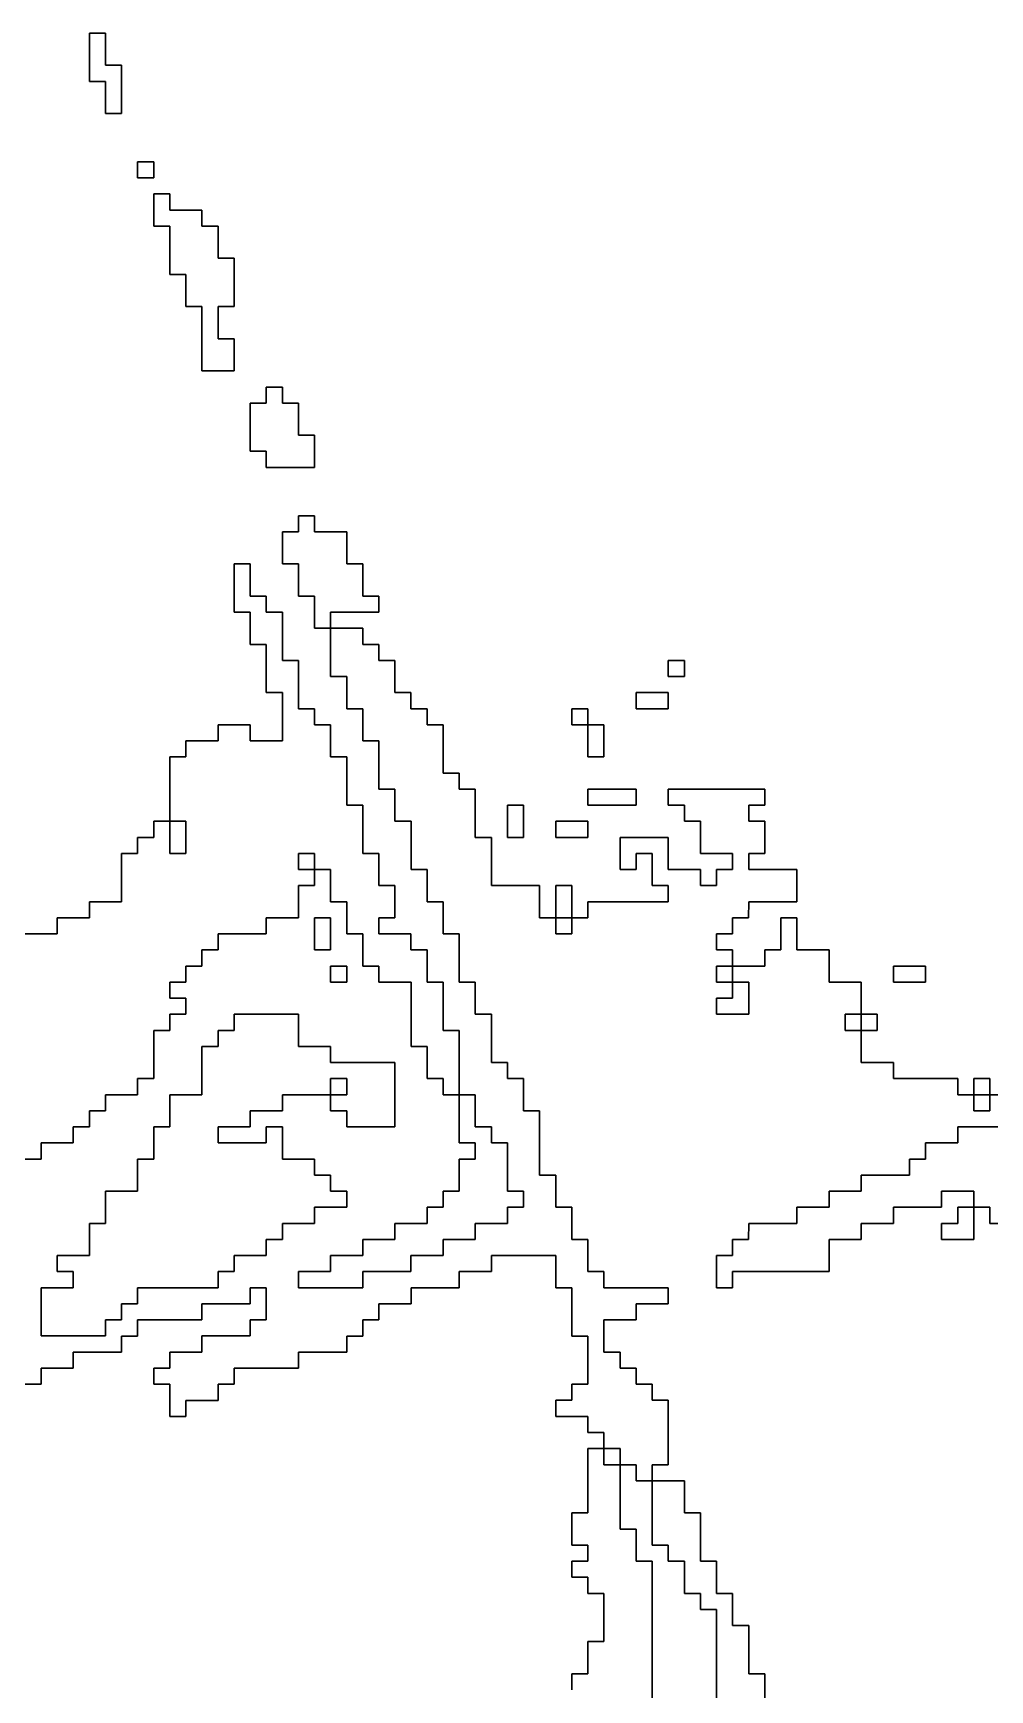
# Model space of a CAD drawing. Header units: metres. Extents: x 553506 to 563855, y 142925 to 150243.
# Drawn here: x 554861 to 554980, y 145668 to 145874 of the extents above; entities that cross this region are included whole.
import ezdxf

# ---------------------------------------------------------------- set-up
doc = ezdxf.new("R2010")
doc.units = ezdxf.units.M
doc.layers.add('C-FLOOD_ZONE_3', color=150, linetype='Continuous')

msp = doc.modelspace()

# ---------------------------------------------------------------- linework, layer by layer
at = {"layer": 'C-FLOOD_ZONE_3'}
for points in [[(554870.001, 145864.001), (554871.999, 145864.001), (554871.999, 145869.999), (554869.9994, 145869.9994), (554869.999, 145873.999), (554868.001, 145873.999), (554868.001, 145868.001), (554870.0006, 145868.0006), (554870.001, 145866), (554870.001, 145864.001)], [(554868.001, 145873.999), (554869.999, 145873.999), (554869.9994, 145869.9994), (554871.999, 145869.999), (554871.999, 145864.001), (554870.001, 145864.001), (554870.001, 145866), (554870.0006, 145868.0006), (554868.001, 145868.001), (554868.001, 145873.999)], [(554874.001, 145857.999), (554874.001, 145856.001), (554875.999, 145856.001), (554875.999, 145857.999), (554874.001, 145857.999)], [(554875.999, 145856.001), (554874.001, 145856.001), (554874.001, 145857.999), (554875.999, 145857.999), (554875.999, 145856.001)], [(554878.001, 145844.001), (554880.0006, 145844.0006), (554880.001, 145842), (554880.001, 145840.001), (554882.0006, 145840.0006), (554882.001, 145836), (554882.001, 145834), (554882.001, 145832.001), (554884, 145832.001), (554885.999, 145832.001), (554885.999, 145835.999), (554883.9994, 145835.9994), (554883.9994, 145840.0006), (554885.999, 145840.001), (554885.999, 145845.999), (554883.9994, 145845.9994), (554883.999, 145849.999), (554881.9994, 145849.9994), (554881.999, 145851.999), (554877.9994, 145851.9994), (554877.999, 145853.999), (554876.001, 145853.999), (554876.001, 145852), (554876.001, 145850.001), (554878.0006, 145850.0006), (554878.001, 145846), (554878.001, 145844.001)], [(554881.9994, 145849.9994), (554883.999, 145849.999), (554883.9994, 145845.9994), (554885.999, 145845.999), (554885.999, 145840.001), (554883.9994, 145840.0006), (554883.9994, 145835.9994), (554885.999, 145835.999), (554885.999, 145832.001), (554884, 145832.001), (554882.001, 145832.001), (554882.001, 145834), (554882.001, 145836), (554882.0006, 145840.0006), (554880.001, 145840.001), (554880.001, 145842), (554880.0006, 145844.0006), (554878.001, 145844.001), (554878.001, 145846), (554878.0006, 145850.0006), (554876.001, 145850.001), (554876.001, 145852), (554876.001, 145853.999), (554877.999, 145853.999), (554877.9994, 145851.9994), (554881.999, 145851.999), (554881.9994, 145849.9994)], [(554895.999, 145820.001), (554895.999, 145823.999), (554893.9994, 145823.9994), (554893.999, 145827.999), (554891.9994, 145827.9994), (554891.999, 145829.999), (554890.001, 145829.999), (554890.0006, 145827.9994), (554888.001, 145827.999), (554888.001, 145824), (554888.001, 145822.001), (554890.0006, 145822.0006), (554890.001, 145820.001), (554895.999, 145820.001)], [(554893.9994, 145823.9994), (554895.999, 145823.999), (554895.999, 145820.001), (554890.001, 145820.001), (554890.0006, 145822.0006), (554888.001, 145822.001), (554888.001, 145824), (554888.001, 145827.999), (554890.0006, 145827.9994), (554890.001, 145829.999), (554891.999, 145829.999), (554891.9994, 145827.9994), (554893.999, 145827.999), (554893.9994, 145823.9994)], [(554897.9994, 145802.0006), (554903.999, 145802.001), (554903.999, 145803.999), (554901.9994, 145803.9994), (554901.999, 145807.999), (554899.9994, 145807.9994), (554899.999, 145811.999), (554895.9994, 145811.9994), (554895.999, 145813.999), (554894.001, 145813.999), (554894.0006, 145811.9994), (554892.001, 145811.999), (554892.001, 145810), (554892.001, 145808.001), (554894.0006, 145808.0006), (554894.001, 145804.001), (554896.0006, 145804.0006), (554896.001, 145802), (554896.001, 145800.001), (554898, 145800), (554897.9994, 145802.0006)], [(554895.999, 145813.999), (554895.9994, 145811.9994), (554899.999, 145811.999), (554899.9994, 145807.9994), (554901.999, 145807.999), (554901.9994, 145803.9994), (554903.999, 145803.999), (554903.999, 145802.001), (554897.9994, 145802.0006), (554898, 145800), (554896.001, 145800.001), (554896.001, 145802), (554896.0006, 145804.0006), (554894.001, 145804.001), (554894.0006, 145808.0006), (554892.001, 145808.001), (554892.001, 145810), (554892.001, 145811.999), (554894.0006, 145811.9994), (554894.001, 145813.999), (554895.999, 145813.999)], [(554940.001, 145795.999), (554940.001, 145794.001), (554941.999, 145794.001), (554941.999, 145795.999), (554940.001, 145795.999)], [(554940.001, 145794.001), (554940.001, 145795.999), (554941.999, 145795.999), (554941.999, 145794.001), (554940.001, 145794.001)], [(554936.001, 145791.999), (554936.001, 145790.001), (554939.999, 145790.001), (554939.999, 145791.999), (554936.001, 145791.999)], [(554939.999, 145791.999), (554939.999, 145790.001), (554936.001, 145790.001), (554936.001, 145791.999), (554939.999, 145791.999)], [(554928.001, 145788.001), (554930, 145788), (554929.999, 145789.999), (554928.001, 145789.999), (554928.001, 145788.001)], [(554928.001, 145788.001), (554928.001, 145789.999), (554929.999, 145789.999), (554930, 145788), (554928.001, 145788.001)], [(554930.001, 145784.001), (554931.999, 145784.001), (554931.999, 145787.999), (554930, 145788), (554930.001, 145784.001)], [(554930.001, 145784.001), (554930, 145788), (554931.999, 145787.999), (554931.999, 145784.001), (554930.001, 145784.001)], [(554930.001, 145779.999), (554930.001, 145778.001), (554935.999, 145778.001), (554935.999, 145779.999), (554930.001, 145779.999)], [(554935.999, 145779.999), (554935.999, 145778.001), (554930.001, 145778.001), (554930.001, 145779.999), (554935.999, 145779.999)], [(554920.001, 145777.999), (554920.001, 145774.001), (554921.999, 145774.001), (554921.999, 145777.999), (554920.001, 145777.999)], [(554920.001, 145774.001), (554920.001, 145777.999), (554921.999, 145777.999), (554921.999, 145774.001), (554920.001, 145774.001)], [(554880.0006, 145776.0006), (554880.0006, 145771.9994), (554877.9994, 145771.9994), (554878, 145776), (554880.0006, 145776.0006)], [(554877.9994, 145771.9994), (554880.0006, 145771.9994), (554880.0006, 145776.0006), (554878, 145776), (554877.9994, 145771.9994)], [(554926.001, 145775.999), (554926.001, 145774.001), (554929.999, 145774.001), (554929.999, 145775.999), (554926.001, 145775.999)], [(554926.001, 145774.001), (554926.001, 145775.999), (554929.999, 145775.999), (554929.999, 145774.001), (554926.001, 145774.001)], [(554896.0006, 145772.0006), (554896, 145770), (554893.9994, 145769.9994), (554893.9994, 145772.0006), (554896.0006, 145772.0006)], [(554896.0006, 145772.0006), (554893.9994, 145772.0006), (554893.9994, 145769.9994), (554896, 145770), (554896.0006, 145772.0006)], [(554927.999, 145767.999), (554928, 145764), (554926, 145764), (554926.001, 145767.999), (554927.999, 145767.999)], [(554896.001, 145760.001), (554897.999, 145760.001), (554897.999, 145763.999), (554896.001, 145763.999), (554896.001, 145760.001)], [(554896.001, 145763.999), (554897.999, 145763.999), (554897.999, 145760.001), (554896.001, 145760.001), (554896.001, 145763.999)], [(554928, 145764), (554928.0006, 145761.9994), (554925.9994, 145761.9994), (554926, 145764), (554928, 145764)], [(554898.001, 145756.001), (554899.999, 145756.001), (554899.999, 145757.999), (554898.001, 145757.999), (554898.001, 145756.001)], [(554898.001, 145756.001), (554898.001, 145757.999), (554899.999, 145757.999), (554899.999, 145756.001), (554898.001, 145756.001)], [(554948, 145758), (554948, 145756), (554945.9994, 145755.9994), (554945.9994, 145758.0006), (554948, 145758)], [(554945.9994, 145758.0006), (554945.9994, 145755.9994), (554948, 145756), (554948, 145758), (554945.9994, 145758.0006)], [(554968.001, 145757.999), (554968.001, 145756.001), (554971.999, 145756.001), (554971.999, 145757.999), (554968.001, 145757.999)], [(554968.001, 145756.001), (554968.001, 145757.999), (554971.999, 145757.999), (554971.999, 145756.001), (554968.001, 145756.001)], [(554947.999, 145754.001), (554948, 145756), (554950.0006, 145756.0006), (554950.0006, 145751.9994), (554945.9994, 145751.9994), (554945.9994, 145754.0006), (554947.999, 145754.001)], [(554947.999, 145754.001), (554945.9994, 145754.0006), (554945.9994, 145751.9994), (554950.0006, 145751.9994), (554950.0006, 145756.0006), (554948, 145756), (554947.999, 145754.001)], [(554889.999, 145722.001), (554889.9994, 145724.0006), (554891.999, 145724.001), (554891.9994, 145726.0006), (554895.999, 145726.001), (554895.9994, 145728.0006), (554899.999, 145728.001), (554899.999, 145729.999), (554897.9994, 145729.9994), (554897.999, 145731.999), (554895.9994, 145731.9994), (554895.999, 145733.999), (554891.9994, 145733.9994), (554891.999, 145737.999), (554890.001, 145737.999), (554890.0006, 145735.9994), (554883.9994, 145735.9994), (554883.9994, 145738.0006), (554887.999, 145738.001), (554887.9994, 145740.0006), (554891.999, 145740.001), (554891.9994, 145742.0006), (554898, 145742), (554898.001, 145740.001), (554900.0006, 145740.0006), (554900.001, 145738.001), (554904, 145738.001), (554905.999, 145738.001), (554905.999, 145740), (554905.999, 145745.999), (554897.9994, 145745.9994), (554897.999, 145747.999), (554893.9994, 145747.9994), (554893.999, 145751.999), (554886.001, 145751.999), (554886.0006, 145749.9994), (554884.001, 145749.999), (554884.0006, 145747.9994), (554882.001, 145747.999), (554882.0006, 145741.9994), (554878.001, 145741.999), (554878.0006, 145737.9994), (554876.001, 145737.999), (554876.0006, 145733.9994), (554874.001, 145733.999), (554874.0006, 145729.9994), (554870.001, 145729.999), (554870.0006, 145725.9994), (554868.001, 145725.999), (554868.0006, 145721.9994), (554864.001, 145721.999), (554864.001, 145720.001), (554866.0006, 145720.0006), (554866.0006, 145717.9994), (554862.001, 145717.999), (554862.001, 145712.001), (554869.999, 145712.001), (554869.9994, 145714.0006), (554871.999, 145714.001), (554871.9994, 145716.0006), (554873.999, 145716.001), (554873.9994, 145718.0006), (554883.999, 145718.001), (554883.9994, 145720.0006), (554885.999, 145720.001), (554885.9994, 145722.0006), (554888, 145722.001), (554889.999, 145722.001)], [(554883.9994, 145738.0006), (554883.9994, 145735.9994), (554890.0006, 145735.9994), (554890.001, 145737.999), (554891.999, 145737.999), (554891.9994, 145733.9994), (554895.999, 145733.999), (554895.9994, 145731.9994), (554897.999, 145731.999), (554897.9994, 145729.9994), (554899.999, 145729.999), (554899.999, 145728.001), (554895.9994, 145728.0006), (554895.999, 145726.001), (554891.9994, 145726.0006), (554891.999, 145724.001), (554889.9994, 145724.0006), (554889.999, 145722.001), (554888, 145722.001), (554885.9994, 145722.0006), (554885.999, 145720.001), (554883.9994, 145720.0006), (554883.999, 145718.001), (554873.9994, 145718.0006), (554873.999, 145716.001), (554871.9994, 145716.0006), (554871.999, 145714.001), (554869.9994, 145714.0006), (554869.999, 145712.001), (554862.001, 145712.001), (554862.001, 145717.999), (554866.0006, 145717.9994), (554866.0006, 145720.0006), (554864.001, 145720.001), (554864.001, 145721.999), (554868.0006, 145721.9994), (554868.001, 145725.999), (554870.0006, 145725.9994), (554870.001, 145729.999), (554874.0006, 145729.9994), (554874.001, 145733.999), (554876.0006, 145733.9994), (554876.001, 145737.999), (554878.0006, 145737.9994), (554878.001, 145741.999), (554882.0006, 145741.9994), (554882.001, 145747.999), (554884.0006, 145747.9994), (554884.001, 145749.999), (554886.0006, 145749.9994), (554886.001, 145751.999), (554893.999, 145751.999), (554893.9994, 145747.9994), (554897.999, 145747.999), (554897.9994, 145745.9994), (554905.999, 145745.999), (554905.999, 145740), (554905.999, 145738.001), (554904, 145738.001), (554900.001, 145738.001), (554900.0006, 145740.0006), (554898.001, 145740.001), (554898, 145742), (554891.9994, 145742.0006), (554891.999, 145740.001), (554887.9994, 145740.0006), (554887.999, 145738.001), (554883.9994, 145738.0006)], [(554964, 145752), (554964, 145750), (554961.9994, 145749.9994), (554961.9994, 145752.0006), (554964, 145752)], [(554964, 145750), (554964, 145752), (554965.999, 145751.999), (554965.999, 145750.001), (554964, 145750)], [(554897.9994, 145744.0006), (554900.0006, 145744.0006), (554900.0006, 145741.9994), (554898, 145742), (554897.9994, 145744.0006)], [(554900.0006, 145741.9994), (554900.0006, 145744.0006), (554897.9994, 145744.0006), (554898, 145742), (554900.0006, 145741.9994)], [(554978.001, 145743.999), (554979.999, 145743.999), (554980, 145742), (554978, 145742), (554978.001, 145743.999)], [(554914.001, 145740), (554914.001, 145736.001), (554916.0006, 145736.0006), (554916.0006, 145733.9994), (554914.001, 145733.999), (554914.001, 145732), (554914.0006, 145729.9994), (554912.001, 145729.999), (554912.0006, 145727.9994), (554910.001, 145727.999), (554910.0006, 145725.9994), (554908, 145725.999), (554906.001, 145725.999), (554906.0006, 145723.9994), (554902.001, 145723.999), (554902.0006, 145721.9994), (554900, 145721.999), (554898.001, 145721.999), (554898.0006, 145719.9994), (554894.001, 145719.999), (554894.001, 145718.001), (554901.999, 145718.001), (554901.9994, 145720.0006), (554904, 145720.001), (554907.999, 145720.001), (554907.9994, 145722.0006), (554910, 145722.001), (554911.999, 145722.001), (554911.9994, 145724.0006), (554915.999, 145724.001), (554915.9994, 145726.0006), (554919.999, 145726.001), (554919.9994, 145728.0006), (554921.999, 145728.001), (554921.999, 145729.999), (554919.9994, 145729.9994), (554919.999, 145732), (554919.999, 145734), (554919.999, 145735.999), (554917.9994, 145735.9994), (554917.999, 145737.999), (554915.9994, 145737.9994), (554915.999, 145741.999), (554914, 145742), (554914.001, 145740)], [(554910, 145722.001), (554907.9994, 145722.0006), (554907.999, 145720.001), (554904, 145720.001), (554901.9994, 145720.0006), (554901.999, 145718.001), (554894.001, 145718.001), (554894.001, 145719.999), (554898.0006, 145719.9994), (554898.001, 145721.999), (554900, 145721.999), (554902.0006, 145721.9994), (554902.001, 145723.999), (554906.0006, 145723.9994), (554906.001, 145725.999), (554908, 145725.999), (554910.0006, 145725.9994), (554910.001, 145727.999), (554912.0006, 145727.9994), (554912.001, 145729.999), (554914.0006, 145729.9994), (554914.001, 145732), (554914.001, 145733.999), (554916.0006, 145733.9994), (554916.0006, 145736.0006), (554914.001, 145736.001), (554914.001, 145740), (554914, 145742), (554915.999, 145741.999), (554915.9994, 145737.9994), (554917.999, 145737.999), (554917.9994, 145735.9994), (554919.999, 145735.999), (554919.999, 145734), (554919.999, 145732), (554919.9994, 145729.9994), (554921.999, 145729.999), (554921.999, 145728.001), (554919.9994, 145728.0006), (554919.999, 145726.001), (554915.9994, 145726.0006), (554915.999, 145724.001), (554911.9994, 145724.0006), (554911.999, 145722.001), (554910, 145722.001)], [(554980, 145742), (554980.0006, 145739.9994), (554977.9994, 145739.9994), (554978, 145742), (554980, 145742)], [(554975.999, 145726.001), (554975.9994, 145728.0006), (554978, 145728), (554978.0006, 145723.9994), (554973.9994, 145723.9994), (554973.9994, 145726.0006), (554975.999, 145726.001)], [(554975.9994, 145728.0006), (554975.999, 145726.001), (554973.9994, 145726.0006), (554973.9994, 145723.9994), (554978.0006, 145723.9994), (554978, 145728), (554975.9994, 145728.0006)], [(554934, 145696), (554932.001, 145696.001), (554932, 145698), (554933.999, 145697.999), (554934, 145696)]]:
    msp.add_lwpolyline(points, close=True, dxfattribs=at)
for points in [[(554859.9994, 145734.0006), (554861.999, 145734.001), (554861.9994, 145736.0006), (554865.999, 145736.001), (554865.9994, 145738.0006), (554867.999, 145738.001), (554867.9994, 145740.0006), (554869.999, 145740.001), (554869.9994, 145742.0006), (554873.999, 145742.001), (554873.9994, 145744.0006), (554875.999, 145744.001), (554875.9994, 145750.0006), (554877.999, 145750.001), (554877.9994, 145752.0006), (554879.999, 145752.001), (554879.999, 145753.999), (554877.9994, 145753.9994), (554877.9994, 145756.0006), (554879.999, 145756.001), (554879.9994, 145758.0006), (554881.999, 145758.001), (554881.9994, 145760.0006), (554883.999, 145760.001), (554883.9994, 145762.0006), (554889.999, 145762.001), (554889.9994, 145764.0006), (554893.999, 145764.001), (554893.9994, 145768.0006), (554895.999, 145768.001), (554896, 145770), (554898.0006, 145770.0006), (554898.001, 145766.001), (554900.0006, 145766.0006), (554900.001, 145762.001), (554902.0006, 145762.0006), (554902.001, 145758.001), (554904.0006, 145758.0006), (554904.001, 145756.001), (554908.0006, 145756.0006), (554908.001, 145748.001), (554910.0006, 145748.0006), (554910.001, 145744.001), (554912.0006, 145744.0006), (554912.001, 145742.001), (554914, 145742), (554913.999, 145746), (554913.999, 145749.999), (554911.9994, 145749.9994), (554911.999, 145752), (554911.999, 145755.999), (554909.9994, 145755.9994), (554909.999, 145758), (554909.999, 145759.999), (554907.9994, 145759.9994), (554907.999, 145761.999), (554903.9994, 145761.9994), (554903.9994, 145764.0006), (554905.999, 145764.001), (554905.999, 145767.999), (554903.9994, 145767.9994), (554903.999, 145770), (554903.999, 145771.999), (554901.9994, 145771.9994), (554901.999, 145774), (554901.999, 145777.999), (554899.9994, 145777.9994), (554899.999, 145780), (554899.999, 145782), (554899.999, 145783.999), (554897.9994, 145783.9994), (554897.999, 145787.999), (554895.9994, 145787.9994), (554895.999, 145789.999), (554893.9994, 145789.9994), (554893.999, 145794), (554893.999, 145795.999), (554891.9994, 145795.9994), (554891.999, 145798), (554891.999, 145800), (554891.999, 145801.999), (554889.9994, 145801.9994), (554889.999, 145803.999), (554887.9994, 145803.9994), (554887.999, 145807.999), (554886.001, 145807.999), (554886.001, 145802.001), (554888.0006, 145802.0006), (554888.001, 145798.001), (554890.0006, 145798.0006), (554890.001, 145792.001), (554892.0006, 145792.0006), (554892.0006, 145785.9994), (554887.9994, 145785.9994), (554887.999, 145787.999), (554884.001, 145787.999), (554884.0006, 145785.9994), (554880.001, 145785.999), (554880.0006, 145783.9994), (554878.001, 145783.999), (554878, 145776), (554876.001, 145775.999), (554876.0006, 145773.9994), (554874.001, 145773.999), (554874.0006, 145771.9994), (554872.001, 145771.999), (554872.0006, 145765.9994), (554868.001, 145765.999), (554868.0006, 145763.9994), (554864.001, 145763.999), (554864.0006, 145761.9994), (554860.001, 145761.999)], [(554860.001, 145761.999), (554864.0006, 145761.9994), (554864.001, 145763.999), (554868.0006, 145763.9994), (554868.001, 145765.999), (554872.0006, 145765.9994), (554872.001, 145771.999), (554874.0006, 145771.9994), (554874.001, 145773.999), (554876.0006, 145773.9994), (554876.001, 145775.999), (554878, 145776), (554878.001, 145783.999), (554880.0006, 145783.9994), (554880.001, 145785.999), (554884.0006, 145785.9994), (554884.001, 145787.999), (554887.999, 145787.999), (554887.9994, 145785.9994), (554892.0006, 145785.9994), (554892.0006, 145792.0006), (554890.001, 145792.001), (554890.0006, 145798.0006), (554888.001, 145798.001), (554888.0006, 145802.0006), (554886.001, 145802.001), (554886.001, 145807.999), (554887.999, 145807.999), (554887.9994, 145803.9994), (554889.999, 145803.999), (554889.9994, 145801.9994), (554891.999, 145801.999), (554891.999, 145800), (554891.999, 145798), (554891.9994, 145795.9994), (554893.999, 145795.999), (554893.999, 145794), (554893.9994, 145789.9994), (554895.999, 145789.999), (554895.9994, 145787.9994), (554897.999, 145787.999), (554897.9994, 145783.9994), (554899.999, 145783.999), (554899.999, 145782), (554899.999, 145780), (554899.9994, 145777.9994), (554901.999, 145777.999), (554901.999, 145774), (554901.9994, 145771.9994), (554903.999, 145771.999), (554903.999, 145770), (554903.9994, 145767.9994), (554905.999, 145767.999), (554905.999, 145764.001), (554903.9994, 145764.0006), (554903.9994, 145761.9994), (554907.999, 145761.999), (554907.9994, 145759.9994), (554909.999, 145759.999), (554909.999, 145758), (554909.9994, 145755.9994), (554911.999, 145755.999), (554911.999, 145752), (554911.9994, 145749.9994), (554913.999, 145749.999), (554913.999, 145746), (554914, 145742), (554912.001, 145742.001), (554912.0006, 145744.0006), (554910.001, 145744.001), (554910.0006, 145748.0006), (554908.001, 145748.001), (554908.0006, 145756.0006), (554904.001, 145756.001), (554904.0006, 145758.0006), (554902.001, 145758.001), (554902.0006, 145762.0006), (554900.001, 145762.001), (554900.0006, 145766.0006), (554898.001, 145766.001), (554898.0006, 145770.0006), (554896, 145770), (554895.999, 145768.001), (554893.9994, 145768.0006), (554893.999, 145764.001), (554889.9994, 145764.0006), (554889.999, 145762.001), (554883.9994, 145762.0006), (554883.999, 145760.001), (554881.9994, 145760.0006), (554881.999, 145758.001), (554879.9994, 145758.0006), (554879.999, 145756.001), (554877.9994, 145756.0006), (554877.9994, 145753.9994), (554879.999, 145753.999), (554879.999, 145752.001), (554877.9994, 145752.0006), (554877.999, 145750.001), (554875.9994, 145750.0006), (554875.999, 145744.001), (554873.9994, 145744.0006), (554873.999, 145742.001), (554869.9994, 145742.0006), (554869.999, 145740.001), (554867.9994, 145740.0006), (554867.999, 145738.001), (554865.9994, 145738.0006), (554865.999, 145736.001), (554861.9994, 145736.0006), (554861.999, 145734.001), (554859.9994, 145734.0006)], [(554981.999, 145741.999), (554980, 145742), (554979.999, 145743.999), (554978.001, 145743.999), (554978, 145742), (554975.9994, 145741.9994), (554975.999, 145743.999), (554967.9994, 145743.9994), (554967.999, 145745.999), (554963.9994, 145745.9994), (554964, 145750), (554965.999, 145750.001), (554965.999, 145751.999), (554964, 145752), (554963.999, 145755.999), (554959.9994, 145755.9994), (554959.999, 145759.999), (554955.9994, 145759.9994), (554955.999, 145763.999), (554954.001, 145763.999), (554954.0006, 145759.9994), (554952.001, 145759.999), (554952.0006, 145757.9994), (554948, 145758), (554947.999, 145759.999), (554945.9994, 145759.9994), (554945.9994, 145762.0006), (554947.999, 145762.001), (554947.9994, 145764.0006), (554949.999, 145764.001), (554949.9994, 145766.0006), (554955.999, 145766.001), (554955.999, 145769.999), (554949.9994, 145769.9994), (554949.9994, 145772.0006), (554951.999, 145772.001), (554951.999, 145775.999), (554949.9994, 145775.9994), (554949.9994, 145778.0006), (554951.999, 145778.001), (554951.999, 145779.999), (554940.001, 145779.999), (554940.001, 145778.001), (554942.0006, 145778.0006), (554942.001, 145776.001), (554944.0006, 145776.0006), (554944.001, 145772.001), (554948.0006, 145772.0006), (554948.0006, 145769.9994), (554946.001, 145769.999), (554946.0006, 145767.9994), (554943.9994, 145767.9994), (554943.999, 145769.999), (554939.9994, 145769.9994), (554939.999, 145773.999), (554934.001, 145773.999), (554934.001, 145770.001), (554935.999, 145770.001), (554935.9994, 145772.0006), (554938.0006, 145772.0006), (554938.001, 145768.001), (554940.0006, 145768.0006), (554940.0006, 145765.9994), (554930.001, 145765.999), (554930.0006, 145763.9994), (554928, 145764), (554927.999, 145767.999), (554926.001, 145767.999), (554926, 145764), (554923.9994, 145763.9994), (554923.999, 145767.999), (554917.9994, 145767.9994), (554917.999, 145773.999), (554915.9994, 145773.9994), (554915.999, 145779.999), (554913.9994, 145779.9994), (554913.999, 145781.999), (554911.9994, 145781.9994), (554911.999, 145787.999), (554909.9994, 145787.9994), (554909.999, 145789.999), (554907.9994, 145789.9994), (554907.999, 145791.999), (554905.9994, 145791.9994), (554905.999, 145795.999), (554903.9994, 145795.9994), (554903.999, 145797.999), (554901.9994, 145797.9994), (554901.999, 145799.999), (554898, 145800), (554898.001, 145798), (554898.001, 145796), (554898.001, 145794.001), (554898.001, 145794.001), (554900.0006, 145794.0006), (554900.001, 145790.001), (554902.0006, 145790.0006), (554902.001, 145788), (554902.001, 145786.001), (554904.0006, 145786.0006), (554904.001, 145784), (554904.001, 145782), (554904.001, 145780.001), (554906.0006, 145780.0006), (554906.001, 145776.001), (554908.0006, 145776.0006), (554908.001, 145772), (554908.001, 145770.001), (554910.0006, 145770.0006), (554910.001, 145766.001), (554912.0006, 145766.0006), (554912.001, 145764), (554912.001, 145762.001), (554914.0006, 145762.0006), (554914.001, 145760), (554914.001, 145758), (554914.001, 145756.001), (554916.0006, 145756.0006), (554916.001, 145754), (554916.001, 145752.001), (554918.0006, 145752.0006), (554918.001, 145750), (554918.001, 145746.001), (554920.0006, 145746.0006), (554920.001, 145744.001), (554922.0006, 145744.0006), (554922.001, 145740.001), (554924.0006, 145740.0006), (554924.001, 145738), (554924.001, 145732.001), (554926.0006, 145732.0006), (554926.001, 145730), (554926.001, 145728.001), (554928.0006, 145728.0006), (554928.001, 145724.001), (554930.0006, 145724.0006), (554930.001, 145722), (554930.001, 145720.001), (554932.0006, 145720.0006), (554932.001, 145718.001), (554940.0006, 145718.0006), (554940.0006, 145715.9994), (554936.001, 145715.999), (554936.0006, 145713.9994), (554934, 145713.999), (554932.001, 145713.999), (554932.001, 145710.001), (554934.0006, 145710.0006), (554934.001, 145708.001), (554936.0006, 145708.0006), (554936.001, 145706.001), (554938.0006, 145706.0006), (554938.001, 145704.001), (554940.0006, 145704.0006), (554940.001, 145700), (554940.0006, 145695.9994), (554938.001, 145695.999), (554938, 145694), (554935.9994, 145693.9994), (554935.999, 145695.999), (554934, 145696), (554933.999, 145697.999), (554932, 145698), (554931.999, 145699.999), (554929.9994, 145699.9994), (554929.999, 145701.999), (554925.9994, 145701.9994), (554925.9994, 145704.0006), (554927.999, 145704.001), (554927.9994, 145706.0006), (554929.999, 145706.001), (554929.999, 145711.999), (554927.9994, 145711.9994), (554927.999, 145717.999), (554925.9994, 145717.9994), (554925.999, 145720), (554925.999, 145721.999), (554918.001, 145721.999), (554918.0006, 145719.9994), (554914.001, 145719.999), (554914.0006, 145717.9994), (554908.001, 145717.999), (554908.0006, 145715.9994), (554906, 145715.999), (554904.001, 145715.999), (554904.0006, 145713.9994), (554902.001, 145713.999), (554902.0006, 145711.9994), (554900.001, 145711.999), (554900.0006, 145709.9994), (554894.001, 145709.999), (554894.0006, 145707.9994), (554888, 145707.999), (554886.001, 145707.999), (554886.0006, 145705.9994), (554884.001, 145705.999), (554884.0006, 145703.9994), (554880.001, 145703.999), (554880.0006, 145701.9994), (554877.9994, 145701.9994), (554877.999, 145705.999), (554875.9994, 145705.9994), (554875.9994, 145708.0006), (554877.999, 145708.001), (554877.9994, 145710.0006), (554881.999, 145710.001), (554881.9994, 145712.0006), (554887.999, 145712.001), (554887.9994, 145714.0006), (554889.999, 145714.001), (554889.999, 145717.999), (554888.001, 145717.999), (554888.0006, 145715.9994), (554882.001, 145715.999), (554882.0006, 145713.9994), (554874.001, 145713.999), (554874.0006, 145711.9994), (554872.001, 145711.999), (554872.0006, 145709.9994), (554866.001, 145709.999), (554866.0006, 145707.9994), (554862.001, 145707.999), (554862.0006, 145705.9994), (554858, 145706)], [(554952.001, 145666.001), (554952.0006, 145670.0006), (554950.001, 145670.001), (554950.0006, 145676.0006), (554948.001, 145676.001), (554948.0006, 145680.0006), (554946.001, 145680.001), (554946.0006, 145684.0006), (554944.001, 145684.001), (554944.0006, 145690.0006), (554942.001, 145690.001), (554942.0006, 145694.0006), (554938, 145694), (554938.001, 145695.999), (554940.0006, 145695.9994), (554940.001, 145700), (554940.0006, 145704.0006), (554938.001, 145704.001), (554938.0006, 145706.0006), (554936.001, 145706.001), (554936.0006, 145708.0006), (554934.001, 145708.001), (554934.0006, 145710.0006), (554932.001, 145710.001), (554932.001, 145713.999), (554934, 145713.999), (554936.0006, 145713.9994), (554936.001, 145715.999), (554940.0006, 145715.9994), (554940.0006, 145718.0006), (554932.001, 145718.001), (554932.0006, 145720.0006), (554932.0006, 145720.0006), (554930.001, 145720.001), (554930.001, 145722), (554930.0006, 145724.0006), (554928.001, 145724.001), (554928.0006, 145728.0006), (554926.001, 145728.001), (554926.001, 145730), (554926.0006, 145732.0006), (554924.001, 145732.001), (554924.001, 145738), (554924.0006, 145740.0006), (554922.001, 145740.001), (554922.0006, 145744.0006), (554920.001, 145744.001), (554920.0006, 145746.0006), (554918.001, 145746.001), (554918.001, 145750), (554918.0006, 145752.0006), (554916.001, 145752.001), (554916.001, 145754), (554916.0006, 145756.0006), (554914.001, 145756.001), (554914.001, 145758), (554914.001, 145760), (554914.0006, 145762.0006), (554912.001, 145762.001), (554912.001, 145764), (554912.0006, 145766.0006), (554910.001, 145766.001), (554910.0006, 145770.0006), (554908.001, 145770.001), (554908.001, 145772), (554908.0006, 145776.0006), (554906.001, 145776.001), (554906.0006, 145780.0006), (554904.001, 145780.001), (554904.001, 145782), (554904.001, 145784), (554904.0006, 145786.0006), (554902.001, 145786.001), (554902.001, 145788), (554902.0006, 145790.0006), (554900.001, 145790.001), (554900.0006, 145794.0006), (554898.001, 145794.001), (554898.001, 145796), (554898.001, 145798), (554898, 145800), (554901.999, 145799.999), (554901.9994, 145797.9994), (554903.999, 145797.999), (554903.9994, 145795.9994), (554905.999, 145795.999), (554905.9994, 145791.9994), (554907.999, 145791.999), (554907.9994, 145789.9994), (554909.999, 145789.999), (554909.9994, 145787.9994), (554911.999, 145787.999), (554911.9994, 145781.9994), (554913.999, 145781.999), (554913.9994, 145779.9994), (554915.999, 145779.999), (554915.9994, 145773.9994), (554917.999, 145773.999), (554917.9994, 145767.9994), (554923.999, 145767.999), (554923.9994, 145763.9994), (554926, 145764), (554925.9994, 145761.9994), (554928.0006, 145761.9994), (554928, 145764), (554930.0006, 145763.9994), (554930.001, 145765.999), (554940.0006, 145765.9994), (554940.0006, 145768.0006), (554938.001, 145768.001), (554938.0006, 145772.0006), (554935.9994, 145772.0006), (554935.999, 145770.001), (554934.001, 145770.001), (554934.001, 145773.999), (554939.999, 145773.999), (554939.9994, 145769.9994), (554943.999, 145769.999), (554943.9994, 145767.9994), (554946.0006, 145767.9994), (554946.001, 145769.999), (554948.0006, 145769.9994), (554948.0006, 145772.0006), (554944.001, 145772.001), (554944.0006, 145776.0006), (554942.001, 145776.001), (554942.0006, 145778.0006), (554940.001, 145778.001), (554940.001, 145779.999), (554951.999, 145779.999), (554951.999, 145778.001), (554949.9994, 145778.0006), (554949.9994, 145775.9994), (554951.999, 145775.999), (554951.999, 145772.001), (554949.9994, 145772.0006), (554949.9994, 145769.9994), (554955.999, 145769.999), (554955.999, 145766.001), (554949.9994, 145766.0006), (554949.999, 145764.001), (554947.9994, 145764.0006), (554947.999, 145762.001), (554945.9994, 145762.0006), (554945.9994, 145759.9994), (554947.999, 145759.999), (554948, 145758), (554952.0006, 145757.9994), (554952.001, 145759.999), (554954.0006, 145759.9994), (554954.001, 145763.999), (554955.999, 145763.999), (554955.9994, 145759.9994), (554959.999, 145759.999), (554959.9994, 145755.9994), (554963.999, 145755.999), (554964, 145752), (554961.9994, 145752.0006), (554961.9994, 145749.9994), (554964, 145750), (554963.9994, 145745.9994), (554967.999, 145745.999), (554967.9994, 145743.9994), (554975.999, 145743.999), (554975.9994, 145741.9994), (554978, 145742), (554977.9994, 145739.9994), (554980.0006, 145739.9994), (554980, 145742), (554981.999, 145741.999)], [(554986.0006, 145725.9994), (554979.9994, 145725.9994), (554979.999, 145727.999), (554978, 145728), (554977.999, 145729.999), (554976, 145729.999), (554974.001, 145729.999), (554974.0006, 145727.9994), (554972, 145727.999), (554970, 145727.999), (554968.001, 145727.999), (554968.0006, 145725.9994), (554966, 145725.999), (554964.001, 145725.999), (554964.0006, 145723.9994), (554960.001, 145723.999), (554960.0006, 145719.9994), (554956, 145719.999), (554950, 145719.999), (554948.001, 145719.999), (554948.0006, 145717.9994), (554945.9994, 145717.9994), (554945.999, 145720), (554945.9994, 145722.0006), (554947.999, 145722.001), (554947.9994, 145724.0006), (554949.999, 145724.001), (554949.9994, 145726.0006), (554955.999, 145726.001), (554955.9994, 145728.0006), (554959.999, 145728.001), (554959.9994, 145730.0006), (554962, 145730.001), (554963.999, 145730.001), (554963.9994, 145732.0006), (554968, 145732.001), (554969.999, 145732.001), (554969.9994, 145734.0006), (554971.999, 145734.001), (554971.9994, 145736.0006), (554975.999, 145736.001), (554975.9994, 145738.0006), (554980, 145738.001), (554981.999, 145738.001)], [(554981.999, 145738.001), (554980, 145738.001), (554975.9994, 145738.0006), (554975.999, 145736.001), (554971.9994, 145736.0006), (554971.999, 145734.001), (554969.9994, 145734.0006), (554969.999, 145732.001), (554968, 145732.001), (554963.9994, 145732.0006), (554963.999, 145730.001), (554962, 145730.001), (554959.9994, 145730.0006), (554959.999, 145728.001), (554955.9994, 145728.0006), (554955.999, 145726.001), (554949.9994, 145726.0006), (554949.999, 145724.001), (554947.9994, 145724.0006), (554947.999, 145722.001), (554945.9994, 145722.0006), (554945.999, 145720), (554945.9994, 145717.9994), (554948.0006, 145717.9994), (554948.001, 145719.999), (554950, 145719.999), (554956, 145719.999), (554960.0006, 145719.9994), (554960.001, 145723.999), (554964.0006, 145723.9994), (554964.001, 145725.999), (554966, 145725.999), (554968.0006, 145725.9994), (554968.001, 145727.999), (554970, 145727.999), (554972, 145727.999), (554974.0006, 145727.9994), (554974.001, 145729.999), (554976, 145729.999), (554977.999, 145729.999), (554978, 145728), (554979.999, 145727.999), (554979.9994, 145725.9994), (554986.0006, 145725.9994)], [(554858, 145706), (554862.0006, 145705.9994), (554862.001, 145707.999), (554866.0006, 145707.9994), (554866.001, 145709.999), (554872.0006, 145709.9994), (554872.001, 145711.999), (554874.0006, 145711.9994), (554874.001, 145713.999), (554882.0006, 145713.9994), (554882.001, 145715.999), (554888.0006, 145715.9994), (554888.001, 145717.999), (554889.999, 145717.999), (554889.999, 145714.001), (554887.9994, 145714.0006), (554887.999, 145712.001), (554881.9994, 145712.0006), (554881.999, 145710.001), (554877.9994, 145710.0006), (554877.999, 145708.001), (554875.9994, 145708.0006), (554875.9994, 145705.9994), (554877.999, 145705.999), (554877.9994, 145701.9994), (554880.0006, 145701.9994), (554880.001, 145703.999), (554884.0006, 145703.9994), (554884.001, 145705.999), (554886.0006, 145705.9994), (554886.001, 145707.999), (554888, 145707.999), (554894.0006, 145707.9994), (554894.001, 145709.999), (554900.0006, 145709.9994), (554900.001, 145711.999), (554902.0006, 145711.9994), (554902.001, 145713.999), (554904.0006, 145713.9994), (554904.001, 145715.999), (554906, 145715.999), (554908.0006, 145715.9994), (554908.001, 145717.999), (554914.0006, 145717.9994), (554914.001, 145719.999), (554918.0006, 145719.9994), (554918.001, 145721.999), (554925.999, 145721.999), (554925.999, 145720), (554925.9994, 145717.9994), (554927.999, 145717.999), (554927.9994, 145711.9994), (554929.999, 145711.999), (554929.999, 145706.001), (554927.9994, 145706.0006), (554927.999, 145704.001), (554925.9994, 145704.0006), (554925.9994, 145701.9994), (554929.999, 145701.999), (554929.9994, 145699.9994), (554931.999, 145699.999), (554932, 145698), (554929.9994, 145698.0006), (554929.999, 145690.001), (554927.9994, 145690.0006), (554927.9994, 145685.9994), (554929.999, 145685.999), (554929.999, 145684.001), (554927.9994, 145684.0006), (554927.9994, 145681.9994), (554929.999, 145681.999), (554929.9994, 145679.9994), (554931.999, 145679.999), (554931.999, 145674.001), (554929.9994, 145674.0006), (554929.999, 145670.001), (554927.9994, 145670.0006), (554927.9994, 145667.9994)], [(554927.9994, 145667.9994), (554927.9994, 145670.0006), (554929.999, 145670.001), (554929.9994, 145674.0006), (554931.999, 145674.001), (554931.999, 145679.999), (554929.9994, 145679.9994), (554929.999, 145681.999), (554927.9994, 145681.9994), (554927.9994, 145684.0006), (554929.999, 145684.001), (554929.999, 145685.999), (554927.9994, 145685.9994), (554927.9994, 145690.0006), (554929.999, 145690.001), (554929.9994, 145698.0006), (554932, 145698), (554932.001, 145696.001), (554934, 145696), (554934, 145696), (554934.001, 145688.001), (554936.0006, 145688.0006), (554936.001, 145684.001), (554938.0006, 145684.0006), (554938.0006, 145663.9994)], [(554938.0006, 145663.9994), (554938.0006, 145684.0006), (554936.001, 145684.001), (554936.0006, 145688.0006), (554934.001, 145688.001), (554934, 145696), (554935.999, 145695.999), (554935.9994, 145693.9994), (554938, 145694), (554937.9994, 145685.9994), (554939.999, 145685.999), (554939.9994, 145683.9994), (554941.999, 145683.999), (554941.9994, 145679.9994), (554943.999, 145679.999), (554943.9994, 145677.9994), (554945.999, 145677.999), (554945.9994, 145663.9994)], [(554945.9994, 145663.9994), (554945.999, 145677.999), (554943.9994, 145677.9994), (554943.999, 145679.999), (554941.9994, 145679.9994), (554941.999, 145683.999), (554939.9994, 145683.9994), (554939.999, 145685.999), (554937.9994, 145685.9994), (554938, 145694), (554942.0006, 145694.0006), (554942.001, 145690.001), (554944.0006, 145690.0006), (554944.001, 145684.001), (554946.0006, 145684.0006), (554946.001, 145680.001), (554948.0006, 145680.0006), (554948.001, 145676.001), (554950.0006, 145676.0006), (554950.001, 145670.001), (554952.0006, 145670.0006), (554952.001, 145666.001)]]:
    msp.add_lwpolyline(points, dxfattribs=at)

doc.saveas('drawing.dxf')
